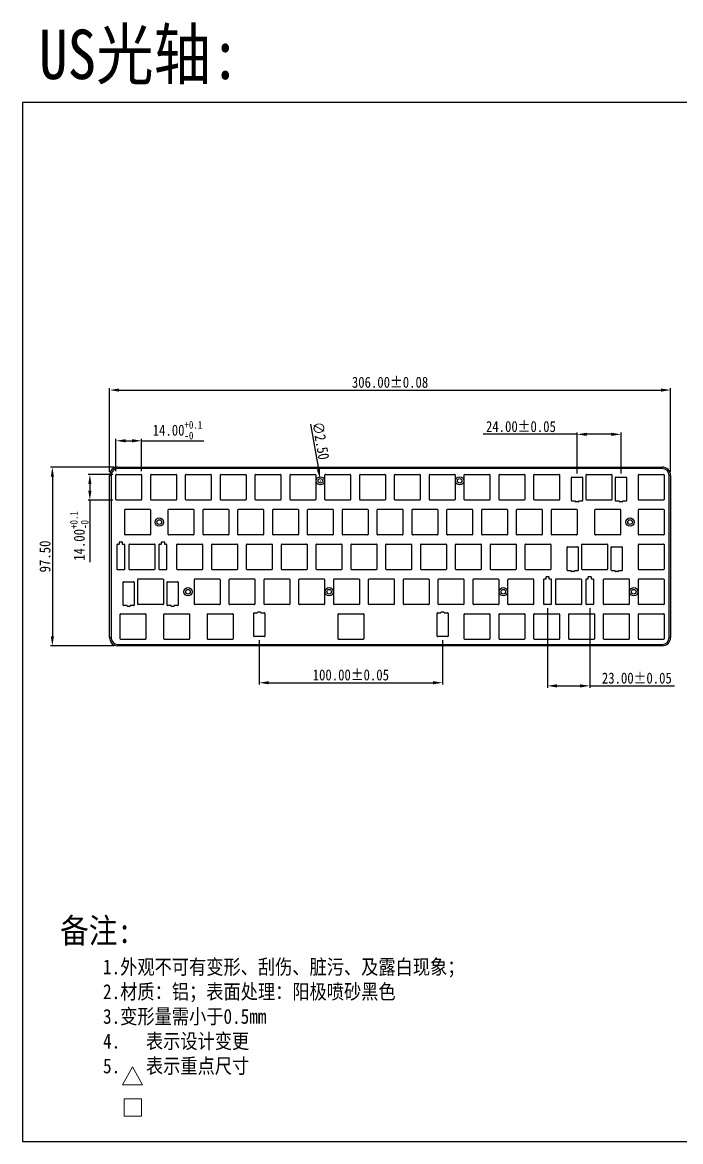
# Model space of a CAD drawing. Header units: millimetres. Extents: x -816 to -14, y 99 to 709.
# Drawn here: x -816 to -457, y 99 to 709 of the extents above; entities that cross this region are included whole.
import ezdxf

# ---------------------------------------------------------------- set-up
doc = ezdxf.new("R2010")
doc.units = ezdxf.units.MM
doc.header["$LTSCALE"] = 16.335
doc.header["$PDMODE"] = 3
doc.header["$PDSIZE"] = 8
doc.layers.get('0').update_dxf_attribs({"linetype": 'CONTINUOUS'})
doc.layers.get('Defpoints').update_dxf_attribs({"linetype": 'CONTINUOUS'})
doc.layers.add('图框', color=7, linetype='CONTINUOUS')
doc.layers.add('文字说明', color=2, linetype='CONTINUOUS', lineweight=13)
doc.layers.add('标注尺寸', color=2, linetype='CONTINUOUS', lineweight=13)
doc.styles.get("Standard").update_dxf_attribs({"font": '', "width": 0.85, "height": 6})
doc.styles.get('Standard').set_extended_font_data('SimSun')
doc.dimstyles.get("Standard").update_dxf_attribs({"dimtxt": 6, "dimasz": 5.2, "dimexe": 1, "dimexo": 2, "dimgap": 1, "dimtad": 1, "dimzin": 1, "dimdsep": 46, "dimtxsty": 'Standard', "dimcen": 0.09, "dimadec": 0, "dimazin": 2, "dimtp": 0.01, "dimtm": 0.01, "dimtfac": 1, "dimtofl": 0, "dimtmove": 0, "dimatfit": 3, "dimfxl": 0, "dimtolj": 1, "dimarcsym": 0})

# ---------------------------------------------------------------- blocks, each defined once
blk = doc.blocks.new('*D35')
at = {"layer": 'Defpoints', "color": 0, "lineweight": 13}
for p in [(-462.42, 508.63), (-768.42, 462.08), (-462.42, 462.08)]:
    blk.add_point(p, dxfattribs=at)
at = {"layer": '标注尺寸', "color": 0, "lineweight": -2}
for p, q in [((-768.42, 464.08), (-768.42, 509.63)), ((-763.22, 508.63), (-467.62, 508.63)), ((-462.42, 464.08), (-462.42, 509.63))]:
    blk.add_line(p, q, dxfattribs=at)
at = {"layer": '标注尺寸', "color": 0, "lineweight": 13}
for points in [[(-763.22, 509.49), (-763.22, 507.76), (-768.42, 508.63)], [(-467.62, 509.49), (-467.62, 507.76), (-462.42, 508.63)]]:
    blk.add_solid(points, dxfattribs=at)
at = {"layer": '标注尺寸', "color": 0, "insert": (-615.42, 512.84), "char_height": 6, "attachment_point": 5}
blk.add_mtext('\\A1;306.00%%P0.08', dxfattribs=at)
blk = doc.blocks.new('*D36')
at = {"layer": 'Defpoints', "color": 0, "lineweight": 13}
for p in [(-763.92, 466.58), (-799.63, 369.08), (-763.92, 369.08)]:
    blk.add_point(p, dxfattribs=at)
at = {"layer": '标注尺寸', "color": 0, "lineweight": -2}
for p, q in [((-765.92, 466.58), (-800.63, 466.58)), ((-799.63, 461.38), (-799.63, 374.28)), ((-765.92, 369.08), (-800.63, 369.08))]:
    blk.add_line(p, q, dxfattribs=at)
at = {"layer": '标注尺寸', "color": 0, "lineweight": 13}
for points in [[(-800.5, 461.38), (-798.76, 461.38), (-799.63, 466.58)], [(-800.5, 374.28), (-798.76, 374.28), (-799.63, 369.08)]]:
    blk.add_solid(points, dxfattribs=at)
at = {"layer": '标注尺寸', "color": 0, "insert": (-803.63, 417.83), "char_height": 6, "attachment_point": 5, "rotation": 90}
blk.add_mtext('\\A1;97.50', dxfattribs=at)
blk = doc.blocks.new('*D37')
at = {"layer": 'Defpoints', "color": 0, "lineweight": 13}
for p in [(-750.92, 480.95), (-764.92, 462.33), (-750.92, 462.33)]:
    blk.add_point(p, dxfattribs=at)
at = {"layer": '标注尺寸', "color": 0, "lineweight": -2}
for p, q in [((-764.92, 464.33), (-764.92, 481.95)), ((-759.72, 480.95), (-756.12, 480.95)), ((-750.92, 464.33), (-750.92, 481.95)), ((-750.92, 480.95), (-716.99, 480.95))]:
    blk.add_line(p, q, dxfattribs=at)
at = {"layer": '标注尺寸', "color": 0, "lineweight": 13}
for points in [[(-759.72, 481.82), (-759.72, 480.08), (-764.92, 480.95)], [(-756.12, 481.82), (-756.12, 480.08), (-750.92, 480.95)]]:
    blk.add_solid(points, dxfattribs=at)
at = {"layer": '标注尺寸', "color": 0, "insert": (-731.36, 486.73), "char_height": 6, "attachment_point": 5}
blk.add_mtext('\\A1;14.00{\\H0.7x;\\S+0.1^ -0;}', dxfattribs=at)
blk = doc.blocks.new('*D38')
at = {"layer": 'Defpoints', "color": 0, "lineweight": 13}
for p in [(-653.64, 460.32), (-653.21, 457.85)]:
    blk.add_point(p, dxfattribs=at)
at = {"layer": '标注尺寸', "color": 0, "lineweight": -2}
for p, q in [((-658.78, 489.98), (-654.53, 465.44)), ((-653.51, 459.08), (-653.33, 459.08)), ((-653.42, 458.99), (-653.42, 459.17))]:
    blk.add_line(p, q, dxfattribs=at)
at = {"layer": '标注尺寸', "color": 0, "lineweight": 13}
blk.add_solid([(-653.67, 465.59), (-655.38, 465.29), (-653.64, 460.32)], dxfattribs=at)
at = {"layer": '标注尺寸', "color": 0, "insert": (-653.16, 480.95), "char_height": 6, "attachment_point": 5, "rotation": 279.84514}
blk.add_mtext('\\A1;∅2.50', dxfattribs=at)
blk = doc.blocks.new('*D39')
at = {"layer": 'Defpoints', "color": 0, "lineweight": 13}
for p in [(-489.42, 484.47), (-513.42, 461.08), (-489.42, 461.08)]:
    blk.add_point(p, dxfattribs=at)
at = {"layer": '标注尺寸', "color": 0, "lineweight": -2}
for p, q in [((-513.42, 484.47), (-564.56, 484.47)), ((-513.42, 463.08), (-513.42, 485.47)), ((-494.62, 484.47), (-508.22, 484.47)), ((-489.42, 463.08), (-489.42, 485.47))]:
    blk.add_line(p, q, dxfattribs=at)
at = {"layer": '标注尺寸', "color": 0, "lineweight": 13}
for points in [[(-508.22, 485.33), (-508.22, 483.6), (-513.42, 484.47)], [(-494.62, 485.33), (-494.62, 483.6), (-489.42, 484.47)]]:
    blk.add_solid(points, dxfattribs=at)
at = {"layer": '标注尺寸', "color": 0, "insert": (-544.02, 488.68), "char_height": 6, "attachment_point": 5}
blk.add_mtext('\\A1;24.00%%P0.05', dxfattribs=at)
blk = doc.blocks.new('*D40')
at = {"layer": 'Defpoints', "color": 0, "lineweight": 13}
for p in [(-686.8, 374.08), (-586.8, 374.08), (-586.8, 348.95)]:
    blk.add_point(p, dxfattribs=at)
at = {"layer": '标注尺寸', "color": 0, "lineweight": -2}
for p, q in [((-686.8, 372.08), (-686.8, 347.95)), ((-586.8, 372.08), (-586.8, 347.95)), ((-681.6, 348.95), (-592, 348.95))]:
    blk.add_line(p, q, dxfattribs=at)
at = {"layer": '标注尺寸', "color": 0, "lineweight": 13}
for points in [[(-681.6, 349.82), (-681.6, 348.08), (-686.8, 348.95)], [(-592, 349.82), (-592, 348.08), (-586.8, 348.95)]]:
    blk.add_solid(points, dxfattribs=at)
at = {"layer": '标注尺寸', "color": 0, "insert": (-636.8, 353.17), "char_height": 6, "attachment_point": 5}
blk.add_mtext('\\A1;100.00%%P0.05', dxfattribs=at)
blk = doc.blocks.new('*D44')
at = {"layer": 'Defpoints', "color": 0, "lineweight": 13}
for p in [(-529.51, 391.58), (-506.51, 391.58), (-506.51, 347.24)]:
    blk.add_point(p, dxfattribs=at)
at = {"layer": '标注尺寸', "color": 0, "lineweight": -2}
for p, q in [((-529.51, 389.58), (-529.51, 346.24)), ((-506.51, 389.58), (-506.51, 346.24)), ((-524.31, 347.24), (-511.71, 347.24)), ((-506.51, 347.24), (-460.24, 347.24))]:
    blk.add_line(p, q, dxfattribs=at)
at = {"layer": '标注尺寸', "color": 0, "lineweight": 13}
for points in [[(-524.31, 348.1), (-524.31, 346.37), (-529.51, 347.24)], [(-511.71, 348.1), (-511.71, 346.37), (-506.51, 347.24)]]:
    blk.add_solid(points, dxfattribs=at)
at = {"layer": '标注尺寸', "color": 0, "insert": (-480.78, 351.45), "char_height": 6, "attachment_point": 5}
blk.add_mtext('\\A1;23.00%%P0.05', dxfattribs=at)
blk = doc.blocks.new('*D45')
at = {"layer": 'Defpoints', "color": 0, "lineweight": 13}
for p in [(-764.67, 462.58), (-779.17, 448.58), (-764.67, 448.58)]:
    blk.add_point(p, dxfattribs=at)
at = {"layer": '标注尺寸', "color": 0, "lineweight": -2}
for p, q in [((-766.67, 462.58), (-780.17, 462.58)), ((-779.17, 457.38), (-779.17, 453.78)), ((-766.67, 448.58), (-780.17, 448.58)), ((-779.17, 448.58), (-779.17, 414.65))]:
    blk.add_line(p, q, dxfattribs=at)
at = {"layer": '标注尺寸', "color": 0, "lineweight": 13}
for points in [[(-780.04, 457.38), (-778.3, 457.38), (-779.17, 462.58)], [(-780.04, 453.78), (-778.3, 453.78), (-779.17, 448.58)]]:
    blk.add_solid(points, dxfattribs=at)
at = {"layer": '标注尺寸', "color": 0, "insert": (-784.95, 429.02), "char_height": 6, "attachment_point": 5, "rotation": 90}
blk.add_mtext('\\A1;14.00{\\H0.7x;\\S+0.1^ -0;}', dxfattribs=at)

msp = doc.modelspace()

# ---------------------------------------------------------------- linework, layer by layer
at = {"color": 7, "linetype": 'Continuous'}
for p, q in [((-763.923, 466.584), (-466.922, 466.584)), ((-763.922, 466.584), (-763.922, 465.784)), ((-466.922, 465.784), (-763.922, 465.784)), ((-466.922, 465.784), (-466.922, 466.584)), ((-768.422, 373.585), (-768.422, 462.084)), ((-767.622, 462.084), (-768.422, 462.084)), ((-767.622, 462.084), (-767.622, 373.584)), ((-764.922, 448.834), (-764.922, 462.334)), ((-764.672, 462.584), (-751.172, 462.584)), ((-750.922, 462.334), (-750.922, 448.834)), ((-745.922, 448.834), (-745.922, 462.334)), ((-745.672, 462.584), (-732.172, 462.584)), ((-731.922, 462.334), (-731.922, 448.834)), ((-726.922, 448.834), (-726.922, 462.334)), ((-726.672, 462.584), (-713.172, 462.584)), ((-712.922, 462.334), (-712.922, 448.834)), ((-707.922, 448.834), (-707.922, 462.334)), ((-707.672, 462.584), (-694.172, 462.584)), ((-693.922, 462.334), (-693.922, 448.834)), ((-688.922, 448.834), (-688.922, 462.334)), ((-688.672, 462.584), (-675.172, 462.584)), ((-674.922, 462.334), (-674.922, 448.834)), ((-669.922, 448.834), (-669.922, 462.334)), ((-669.672, 462.584), (-656.172, 462.584)), ((-655.922, 462.334), (-655.922, 448.834)), ((-650.922, 448.834), (-650.922, 462.334)), ((-650.672, 462.584), (-637.172, 462.584)), ((-636.922, 462.334), (-636.922, 448.834)), ((-631.922, 448.834), (-631.922, 462.334)), ((-631.672, 462.584), (-618.172, 462.584)), ((-617.922, 462.334), (-617.922, 448.834)), ((-612.922, 448.834), (-612.922, 462.334)), ((-612.672, 462.584), (-599.172, 462.584)), ((-598.922, 462.334), (-598.922, 448.834)), ((-593.922, 448.834), (-593.922, 462.334)), ((-593.672, 462.584), (-580.172, 462.584)), ((-579.922, 462.334), (-579.922, 448.834)), ((-574.922, 448.834), (-574.922, 462.334)), ((-574.672, 462.584), (-561.172, 462.584)), ((-560.922, 462.334), (-560.922, 448.834)), ((-555.922, 448.834), (-555.922, 462.334)), ((-555.672, 462.584), (-542.172, 462.584)), ((-541.922, 462.334), (-541.922, 448.834)), ((-536.922, 448.834), (-536.922, 462.334)), ((-536.672, 462.584), (-523.172, 462.584)), ((-522.922, 462.334), (-522.922, 448.834)), ((-516.422, 448.334), (-516.422, 460.834)), ((-516.172, 461.084), (-510.672, 461.084)), ((-510.422, 460.834), (-510.422, 448.334)), ((-508.422, 448.834), (-508.422, 462.334)), ((-508.172, 462.584), (-494.672, 462.584)), ((-494.422, 462.334), (-494.422, 448.834)), ((-492.422, 448.334), (-492.422, 460.834)), ((-492.172, 461.084), (-486.672, 461.084)), ((-486.422, 460.834), (-486.422, 448.334)), ((-479.922, 448.834), (-479.922, 462.334)), ((-479.672, 462.584), (-466.172, 462.584)), ((-465.922, 462.334), (-465.922, 448.834)), ((-462.422, 462.084), (-463.222, 462.084)), ((-463.222, 373.584), (-463.222, 462.084)), ((-462.422, 462.084), (-462.422, 373.585)), ((-751.172, 448.584), (-764.672, 448.584)), ((-732.172, 448.584), (-745.672, 448.584)), ((-713.172, 448.584), (-726.672, 448.584)), ((-694.172, 448.584), (-707.672, 448.584)), ((-675.172, 448.584), (-688.672, 448.584)), ((-656.172, 448.584), (-669.672, 448.584)), ((-637.172, 448.584), (-650.672, 448.584)), ((-618.172, 448.584), (-631.672, 448.584)), ((-599.172, 448.584), (-612.672, 448.584)), ((-580.172, 448.584), (-593.672, 448.584)), ((-561.172, 448.584), (-574.672, 448.584)), ((-542.172, 448.584), (-555.672, 448.584)), ((-523.172, 448.584), (-536.672, 448.584)), ((-514.272, 448.084), (-516.172, 448.084)), ((-514.272, 447.834), (-514.272, 448.084)), ((-512.822, 447.584), (-514.022, 447.584)), ((-510.672, 448.084), (-512.572, 448.084)), ((-512.572, 448.084), (-512.572, 447.834)), ((-494.672, 448.584), (-508.172, 448.584)), ((-490.272, 448.084), (-492.172, 448.084)), ((-490.272, 447.834), (-490.272, 448.084)), ((-488.822, 447.584), (-490.022, 447.584)), ((-486.672, 448.084), (-488.572, 448.084)), ((-488.572, 448.084), (-488.572, 447.834)), ((-466.172, 448.584), (-479.672, 448.584)), ((-760.162, 429.834), (-760.162, 443.334)), ((-759.912, 443.584), (-746.412, 443.584)), ((-746.162, 443.334), (-746.162, 429.834)), ((-736.382, 429.834), (-736.382, 443.334)), ((-736.132, 443.584), (-722.632, 443.584)), ((-722.382, 443.334), (-722.382, 429.834)), ((-717.382, 429.834), (-717.382, 443.334)), ((-717.132, 443.584), (-703.632, 443.584)), ((-703.382, 443.334), (-703.382, 429.834)), ((-698.382, 429.834), (-698.382, 443.334)), ((-698.132, 443.584), (-684.632, 443.584)), ((-684.382, 443.334), (-684.382, 429.834)), ((-679.382, 429.834), (-679.382, 443.334)), ((-679.132, 443.584), (-665.632, 443.584)), ((-665.382, 443.334), (-665.382, 429.834)), ((-660.382, 429.834), (-660.382, 443.334)), ((-660.132, 443.584), (-646.632, 443.584)), ((-646.382, 443.334), (-646.382, 429.834)), ((-641.382, 429.834), (-641.382, 443.334)), ((-641.132, 443.584), (-627.632, 443.584)), ((-627.382, 443.334), (-627.382, 429.834)), ((-622.382, 429.834), (-622.382, 443.334)), ((-622.132, 443.584), (-608.632, 443.584)), ((-608.382, 443.334), (-608.382, 429.834)), ((-603.382, 429.834), (-603.382, 443.334)), ((-603.132, 443.584), (-589.632, 443.584)), ((-589.382, 443.334), (-589.382, 429.834)), ((-584.382, 429.834), (-584.382, 443.334)), ((-584.132, 443.584), (-570.632, 443.584)), ((-570.382, 443.334), (-570.382, 429.834)), ((-565.382, 429.834), (-565.382, 443.334)), ((-565.132, 443.584), (-551.632, 443.584)), ((-551.382, 443.334), (-551.382, 429.834)), ((-546.382, 429.834), (-546.382, 443.334)), ((-546.132, 443.584), (-532.632, 443.584)), ((-532.382, 443.334), (-532.382, 429.834)), ((-527.382, 429.834), (-527.382, 443.334)), ((-527.132, 443.584), (-513.632, 443.584)), ((-513.382, 443.334), (-513.382, 429.834)), ((-503.622, 429.834), (-503.622, 443.334)), ((-503.372, 443.584), (-489.872, 443.584)), ((-489.622, 443.334), (-489.622, 429.834)), ((-479.922, 429.834), (-479.922, 443.334)), ((-479.672, 443.584), (-466.172, 443.584)), ((-465.922, 443.334), (-465.922, 429.834)), ((-746.412, 429.584), (-759.912, 429.584)), ((-722.632, 429.584), (-736.132, 429.584)), ((-703.632, 429.584), (-717.132, 429.584)), ((-684.632, 429.584), (-698.132, 429.584)), ((-665.632, 429.584), (-679.132, 429.584)), ((-646.632, 429.584), (-660.132, 429.584)), ((-627.632, 429.584), (-641.132, 429.584)), ((-608.632, 429.584), (-622.132, 429.584)), ((-589.632, 429.584), (-603.132, 429.584)), ((-570.632, 429.584), (-584.132, 429.584)), ((-551.632, 429.584), (-565.132, 429.584)), ((-532.632, 429.584), (-546.132, 429.584)), ((-513.632, 429.584), (-527.132, 429.584)), ((-489.872, 429.584), (-503.372, 429.584)), ((-466.172, 429.584), (-479.672, 429.584)), ((-764.272, 410.784), (-764.272, 424.384)), ((-764.072, 424.584), (-763.222, 424.584)), ((-763.022, 424.784), (-763.022, 425.634)), ((-762.822, 425.834), (-761.722, 425.834)), ((-761.522, 425.634), (-761.522, 424.784)), ((-761.322, 424.584), (-760.472, 424.584)), ((-760.272, 424.384), (-760.272, 410.784)), ((-757.772, 410.834), (-757.772, 424.334)), ((-757.522, 424.584), (-744.022, 424.584)), ((-743.772, 424.334), (-743.772, 410.834)), ((-741.272, 410.784), (-741.272, 424.384)), ((-741.072, 424.584), (-740.222, 424.584)), ((-740.022, 424.784), (-740.022, 425.634)), ((-739.822, 425.834), (-738.722, 425.834)), ((-738.522, 425.634), (-738.522, 424.784)), ((-738.322, 424.584), (-737.472, 424.584)), ((-737.272, 424.384), (-737.272, 410.784)), ((-731.672, 410.834), (-731.672, 424.334)), ((-731.422, 424.584), (-717.922, 424.584)), ((-717.672, 424.334), (-717.672, 410.834)), ((-712.672, 410.834), (-712.672, 424.334)), ((-712.422, 424.584), (-698.922, 424.584)), ((-698.672, 424.334), (-698.672, 410.834)), ((-693.672, 410.834), (-693.672, 424.334)), ((-693.422, 424.584), (-679.922, 424.584)), ((-679.672, 424.334), (-679.672, 410.834)), ((-674.672, 410.834), (-674.672, 424.334)), ((-674.422, 424.584), (-660.922, 424.584)), ((-660.672, 424.334), (-660.672, 410.834)), ((-655.672, 410.834), (-655.672, 424.334)), ((-655.422, 424.584), (-641.922, 424.584)), ((-641.672, 424.334), (-641.672, 410.834)), ((-636.672, 410.834), (-636.672, 424.334)), ((-636.422, 424.584), (-622.922, 424.584)), ((-622.672, 424.334), (-622.672, 410.834)), ((-617.672, 410.834), (-617.672, 424.334)), ((-617.422, 424.584), (-603.922, 424.584)), ((-603.672, 424.334), (-603.672, 410.834)), ((-598.672, 410.834), (-598.672, 424.334)), ((-598.422, 424.584), (-584.922, 424.584)), ((-584.672, 424.334), (-584.672, 410.834)), ((-579.672, 410.834), (-579.672, 424.334)), ((-579.422, 424.584), (-565.922, 424.584)), ((-565.672, 424.334), (-565.672, 410.834)), ((-560.672, 410.834), (-560.672, 424.334)), ((-560.422, 424.584), (-546.922, 424.584)), ((-546.672, 424.334), (-546.672, 410.834)), ((-541.672, 410.834), (-541.672, 424.334)), ((-541.422, 424.584), (-527.922, 424.584)), ((-527.672, 424.334), (-527.672, 410.834)), ((-518.722, 410.334), (-518.722, 422.834)), ((-518.472, 423.084), (-512.972, 423.084)), ((-512.722, 422.834), (-512.722, 410.334)), ((-510.722, 410.834), (-510.722, 424.334)), ((-510.472, 424.584), (-496.972, 424.584)), ((-496.722, 424.334), (-496.722, 410.834)), ((-494.722, 410.334), (-494.722, 422.834)), ((-494.472, 423.084), (-488.972, 423.084)), ((-488.722, 422.834), (-488.722, 410.334)), ((-479.922, 410.834), (-479.922, 424.334)), ((-479.672, 424.584), (-466.172, 424.584)), ((-465.922, 424.334), (-465.922, 410.834)), ((-760.472, 410.584), (-764.072, 410.584)), ((-744.022, 410.584), (-757.522, 410.584)), ((-737.472, 410.584), (-741.072, 410.584)), ((-717.922, 410.584), (-731.422, 410.584)), ((-698.922, 410.584), (-712.422, 410.584)), ((-679.922, 410.584), (-693.422, 410.584)), ((-660.922, 410.584), (-674.422, 410.584)), ((-641.922, 410.584), (-655.422, 410.584)), ((-622.922, 410.584), (-636.422, 410.584)), ((-603.922, 410.584), (-617.422, 410.584)), ((-584.922, 410.584), (-598.422, 410.584)), ((-565.922, 410.584), (-579.422, 410.584)), ((-546.922, 410.584), (-560.422, 410.584)), ((-527.922, 410.584), (-541.422, 410.584)), ((-516.572, 410.084), (-518.472, 410.084)), ((-516.572, 409.834), (-516.572, 410.084)), ((-515.122, 409.584), (-516.322, 409.584)), ((-512.972, 410.084), (-514.872, 410.084)), ((-514.872, 410.084), (-514.872, 409.834)), ((-496.972, 410.584), (-510.472, 410.584)), ((-492.572, 410.084), (-494.472, 410.084)), ((-492.572, 409.834), (-492.572, 410.084)), ((-491.122, 409.584), (-492.322, 409.584)), ((-488.972, 410.084), (-490.872, 410.084)), ((-490.872, 410.084), (-490.872, 409.834)), ((-466.172, 410.584), (-479.672, 410.584)), ((-761.022, 391.334), (-761.022, 403.834)), ((-760.772, 404.084), (-755.272, 404.084)), ((-755.022, 403.834), (-755.022, 391.334)), ((-753.022, 391.834), (-753.022, 405.334)), ((-752.772, 405.584), (-739.272, 405.584)), ((-739.022, 405.334), (-739.022, 391.834)), ((-737.022, 391.334), (-737.022, 403.834)), ((-736.772, 404.084), (-731.272, 404.084)), ((-731.022, 403.834), (-731.022, 391.334)), ((-722.122, 391.834), (-722.122, 405.334)), ((-721.872, 405.584), (-708.372, 405.584)), ((-708.122, 405.334), (-708.122, 391.834)), ((-703.122, 391.834), (-703.122, 405.334)), ((-702.872, 405.584), (-689.372, 405.584)), ((-689.122, 405.334), (-689.122, 391.834)), ((-684.122, 391.834), (-684.122, 405.334)), ((-683.872, 405.584), (-670.372, 405.584)), ((-670.122, 405.334), (-670.122, 391.834)), ((-665.122, 391.834), (-665.122, 405.334)), ((-664.872, 405.584), (-651.372, 405.584)), ((-651.122, 405.334), (-651.122, 391.834)), ((-646.122, 391.834), (-646.122, 405.334)), ((-645.872, 405.584), (-632.372, 405.584)), ((-632.122, 405.334), (-632.122, 391.834)), ((-627.122, 391.834), (-627.122, 405.334)), ((-626.872, 405.584), (-613.372, 405.584)), ((-613.122, 405.334), (-613.122, 391.834)), ((-608.122, 391.834), (-608.122, 405.334)), ((-607.872, 405.584), (-594.372, 405.584)), ((-594.122, 405.334), (-594.122, 391.834)), ((-589.122, 391.834), (-589.122, 405.334)), ((-588.872, 405.584), (-575.372, 405.584)), ((-575.122, 405.334), (-575.122, 391.834)), ((-570.122, 391.834), (-570.122, 405.334)), ((-569.872, 405.584), (-556.372, 405.584)), ((-556.122, 405.334), (-556.122, 391.834)), ((-551.122, 391.834), (-551.122, 405.334)), ((-550.872, 405.584), (-537.372, 405.584)), ((-537.122, 405.334), (-537.122, 391.834)), ((-531.512, 391.784), (-531.512, 405.384)), ((-531.312, 405.584), (-530.462, 405.584)), ((-530.262, 405.784), (-530.262, 406.634)), ((-530.062, 406.834), (-528.962, 406.834)), ((-528.762, 406.634), (-528.762, 405.784)), ((-528.562, 405.584), (-527.712, 405.584)), ((-527.512, 405.384), (-527.512, 391.784)), ((-525.012, 391.834), (-525.012, 405.334)), ((-524.762, 405.584), (-511.262, 405.584)), ((-511.012, 405.334), (-511.012, 391.834)), ((-508.512, 391.784), (-508.512, 405.384)), ((-508.312, 405.584), (-507.462, 405.584)), ((-507.262, 405.784), (-507.262, 406.634)), ((-507.062, 406.834), (-505.962, 406.834)), ((-505.762, 406.634), (-505.762, 405.784)), ((-505.562, 405.584), (-504.712, 405.584)), ((-504.512, 405.384), (-504.512, 391.784)), ((-498.922, 391.834), (-498.922, 405.334)), ((-498.672, 405.584), (-485.172, 405.584)), ((-484.922, 405.334), (-484.922, 391.834)), ((-479.922, 391.834), (-479.922, 405.334)), ((-479.672, 405.584), (-466.172, 405.584)), ((-465.922, 405.334), (-465.922, 391.834)), ((-758.872, 391.084), (-760.772, 391.084)), ((-758.872, 390.834), (-758.872, 391.084)), ((-757.172, 391.084), (-757.172, 390.834)), ((-755.272, 391.084), (-757.172, 391.084)), ((-739.272, 391.584), (-752.772, 391.584)), ((-734.872, 391.084), (-736.772, 391.084)), ((-734.872, 390.834), (-734.872, 391.084)), ((-733.172, 391.084), (-733.172, 390.834)), ((-731.272, 391.084), (-733.172, 391.084)), ((-708.372, 391.584), (-721.872, 391.584)), ((-689.372, 391.584), (-702.872, 391.584)), ((-670.372, 391.584), (-683.872, 391.584)), ((-651.372, 391.584), (-664.872, 391.584)), ((-632.372, 391.584), (-645.872, 391.584)), ((-613.372, 391.584), (-626.872, 391.584)), ((-594.372, 391.584), (-607.872, 391.584)), ((-575.372, 391.584), (-588.872, 391.584)), ((-556.372, 391.584), (-569.872, 391.584)), ((-537.372, 391.584), (-550.872, 391.584)), ((-527.712, 391.584), (-531.312, 391.584)), ((-511.262, 391.584), (-524.762, 391.584)), ((-504.712, 391.584), (-508.312, 391.584)), ((-485.172, 391.584), (-498.672, 391.584)), ((-466.172, 391.584), (-479.672, 391.584)), ((-762.547, 372.834), (-762.547, 386.334)), ((-762.297, 386.584), (-748.797, 386.584)), ((-757.422, 390.584), (-758.622, 390.584)), ((-748.547, 386.334), (-748.547, 372.834)), ((-738.797, 372.834), (-738.797, 386.334)), ((-738.547, 386.584), (-725.047, 386.584)), ((-733.422, 390.584), (-734.622, 390.584)), ((-724.797, 386.334), (-724.797, 372.834)), ((-715.047, 372.834), (-715.047, 386.334)), ((-714.797, 386.584), (-701.297, 386.584)), ((-701.047, 386.334), (-701.047, 372.834)), ((-689.797, 374.334), (-689.797, 386.834)), ((-689.547, 387.084), (-687.647, 387.084)), ((-687.647, 387.084), (-687.647, 387.334)), ((-687.397, 387.584), (-686.197, 387.584)), ((-685.947, 387.334), (-685.947, 387.084)), ((-685.947, 387.084), (-684.047, 387.084)), ((-683.797, 386.834), (-683.797, 374.334)), ((-643.797, 372.834), (-643.797, 386.334)), ((-643.547, 386.584), (-630.047, 386.584)), ((-629.797, 386.334), (-629.797, 372.834)), ((-589.797, 374.334), (-589.797, 386.834)), ((-589.547, 387.084), (-587.647, 387.084)), ((-587.647, 387.084), (-587.647, 387.334)), ((-587.397, 387.584), (-586.197, 387.584)), ((-585.947, 387.334), (-585.947, 387.084)), ((-585.947, 387.084), (-584.047, 387.084)), ((-583.797, 386.834), (-583.797, 374.334)), ((-574.922, 372.834), (-574.922, 386.334)), ((-574.672, 386.584), (-561.172, 386.584)), ((-560.922, 386.334), (-560.922, 372.834)), ((-555.922, 372.834), (-555.922, 386.334)), ((-555.672, 386.584), (-542.172, 386.584)), ((-541.922, 386.334), (-541.922, 372.834)), ((-536.922, 372.834), (-536.922, 386.334)), ((-536.672, 386.584), (-523.172, 386.584)), ((-522.922, 386.334), (-522.922, 372.834)), ((-517.922, 372.834), (-517.922, 386.334)), ((-517.672, 386.584), (-504.172, 386.584)), ((-503.922, 386.334), (-503.922, 372.834)), ((-498.922, 372.834), (-498.922, 386.334)), ((-498.672, 386.584), (-485.172, 386.584)), ((-484.922, 386.334), (-484.922, 372.834)), ((-479.922, 372.834), (-479.922, 386.334)), ((-479.672, 386.584), (-466.172, 386.584)), ((-465.922, 386.334), (-465.922, 372.834)), ((-768.422, 373.584), (-767.622, 373.584)), ((-748.797, 372.584), (-762.297, 372.584)), ((-725.047, 372.584), (-738.547, 372.584)), ((-701.297, 372.584), (-714.797, 372.584)), ((-684.047, 374.084), (-689.547, 374.084)), ((-630.047, 372.584), (-643.547, 372.584)), ((-584.047, 374.084), (-589.547, 374.084)), ((-561.172, 372.584), (-574.672, 372.584)), ((-542.172, 372.584), (-555.672, 372.584)), ((-523.172, 372.584), (-536.672, 372.584)), ((-504.172, 372.584), (-517.672, 372.584)), ((-485.172, 372.584), (-498.672, 372.584)), ((-466.172, 372.584), (-479.672, 372.584)), ((-463.222, 373.584), (-462.422, 373.584)), ((-466.922, 369.084), (-763.923, 369.084)), ((-763.922, 369.884), (-763.922, 369.084)), ((-763.922, 369.884), (-466.922, 369.884)), ((-466.922, 369.084), (-466.922, 369.884))]:
    msp.add_line(p, q, dxfattribs=at)
for centre, radius in [((-653.422, 459.084), 2.25), ((-653.422, 459.084), 1.25), ((-577.422, 459.084), 2.25), ((-577.422, 459.084), 1.25), ((-741.308, 436.584), 2.25), ((-741.308, 436.584), 1.25), ((-484.496, 436.584), 2.25), ((-484.496, 436.584), 1.25), ((-725.622, 398.584), 2.25), ((-725.622, 398.584), 1.25), ((-648.622, 398.584), 2.25), ((-648.622, 398.584), 1.25), ((-553.622, 398.584), 2.25), ((-553.622, 398.584), 1.25), ((-482.472, 398.584), 2.25), ((-482.472, 398.584), 1.25)]:
    msp.add_circle(centre, radius, dxfattribs=at)
for centre, radius, start, end in [((-763.922, 462.084), 4.5, 90, 180), ((-763.922, 462.084), 3.7, 90, 180), ((-466.922, 462.084), 4.5, 359.995911, 90), ((-466.922, 462.084), 3.7, 0, 90), ((-764.672, 462.334), 0.25, 90, 180), ((-751.172, 462.334), 0.25, 0, 90), ((-745.672, 462.334), 0.25, 90, 180), ((-732.172, 462.334), 0.25, 0, 90), ((-726.672, 462.334), 0.25, 90, 180), ((-713.172, 462.334), 0.25, 0, 90), ((-707.672, 462.334), 0.25, 90, 180), ((-694.172, 462.334), 0.25, 0, 90), ((-688.672, 462.334), 0.25, 90, 180), ((-675.172, 462.334), 0.25, 0, 90), ((-669.672, 462.334), 0.25, 90, 180), ((-656.172, 462.334), 0.25, 0, 90), ((-650.672, 462.334), 0.25, 90, 180), ((-637.172, 462.334), 0.25, 0, 90), ((-631.672, 462.334), 0.25, 90, 180), ((-618.172, 462.334), 0.25, 0, 90), ((-612.672, 462.334), 0.25, 90, 180), ((-599.172, 462.334), 0.25, 0, 90), ((-593.672, 462.334), 0.25, 90, 180), ((-580.172, 462.334), 0.25, 0, 90), ((-574.672, 462.334), 0.25, 90, 180), ((-561.172, 462.334), 0.25, 0, 90), ((-555.672, 462.334), 0.25, 90, 180), ((-542.172, 462.334), 0.25, 0, 90), ((-536.672, 462.334), 0.25, 90, 180), ((-523.172, 462.334), 0.25, 0, 90), ((-516.172, 460.834), 0.25, 90, 180), ((-510.672, 460.834), 0.25, 0, 90), ((-508.172, 462.334), 0.25, 90, 180), ((-494.672, 462.334), 0.25, 0, 90), ((-492.172, 460.834), 0.25, 90, 180), ((-486.672, 460.834), 0.25, 0, 90), ((-479.672, 462.334), 0.25, 90, 180), ((-466.172, 462.334), 0.25, 0, 90), ((-764.672, 448.834), 0.25, 180, 270), ((-751.172, 448.834), 0.25, 270, 0), ((-745.672, 448.834), 0.25, 180, 270), ((-732.172, 448.834), 0.25, 270, 0), ((-726.672, 448.834), 0.25, 180, 270), ((-713.172, 448.834), 0.25, 270, 0), ((-707.672, 448.834), 0.25, 180, 270), ((-694.172, 448.834), 0.25, 270, 0), ((-688.672, 448.834), 0.25, 180, 270), ((-675.172, 448.834), 0.25, 270, 0), ((-669.672, 448.834), 0.25, 180, 270), ((-656.172, 448.834), 0.25, 270, 0), ((-650.672, 448.834), 0.25, 180, 270), ((-637.172, 448.834), 0.25, 270, 0), ((-631.672, 448.834), 0.25, 180, 270), ((-618.172, 448.834), 0.25, 270, 0), ((-612.672, 448.834), 0.25, 180, 270), ((-599.172, 448.834), 0.25, 270, 0), ((-593.672, 448.834), 0.25, 180, 270), ((-580.172, 448.834), 0.25, 270, 0), ((-574.672, 448.834), 0.25, 180, 270), ((-561.172, 448.834), 0.25, 270, 0), ((-555.672, 448.834), 0.25, 180, 270), ((-542.172, 448.834), 0.25, 270, 0), ((-536.672, 448.834), 0.25, 180, 270), ((-523.172, 448.834), 0.25, 270, 0), ((-516.172, 448.334), 0.25, 180, 270), ((-514.022, 447.834), 0.25, 180, 270), ((-512.822, 447.834), 0.25, 270, 0), ((-510.672, 448.334), 0.25, 270, 0), ((-508.172, 448.834), 0.25, 180, 270), ((-494.672, 448.834), 0.25, 270, 0), ((-492.172, 448.334), 0.25, 180, 270), ((-490.022, 447.834), 0.25, 180, 270), ((-488.822, 447.834), 0.25, 270, 0), ((-486.672, 448.334), 0.25, 270, 0), ((-479.672, 448.834), 0.25, 180, 270), ((-466.172, 448.834), 0.25, 270, 0), ((-759.912, 443.334), 0.25, 90, 180), ((-746.412, 443.334), 0.25, 0, 90), ((-736.132, 443.334), 0.25, 90, 180), ((-722.632, 443.334), 0.25, 0, 90), ((-717.132, 443.334), 0.25, 90, 180), ((-703.632, 443.334), 0.25, 0, 90), ((-698.132, 443.334), 0.25, 90, 180), ((-684.632, 443.334), 0.25, 0, 90), ((-679.132, 443.334), 0.25, 90, 180), ((-665.632, 443.334), 0.25, 0, 90), ((-660.132, 443.334), 0.25, 90, 180), ((-646.632, 443.334), 0.25, 0, 90), ((-641.132, 443.334), 0.25, 90, 180), ((-627.632, 443.334), 0.25, 0, 90), ((-622.132, 443.334), 0.25, 90, 180), ((-608.632, 443.334), 0.25, 0, 90), ((-603.132, 443.334), 0.25, 90, 180), ((-589.632, 443.334), 0.25, 0, 90), ((-584.132, 443.334), 0.25, 90, 180), ((-570.632, 443.334), 0.25, 0, 90), ((-565.132, 443.334), 0.25, 90, 180), ((-551.632, 443.334), 0.25, 0, 90), ((-546.132, 443.334), 0.25, 90, 180), ((-532.632, 443.334), 0.25, 0, 90), ((-527.132, 443.334), 0.25, 90, 180), ((-513.632, 443.334), 0.25, 0, 90), ((-503.372, 443.334), 0.25, 90, 180), ((-489.872, 443.334), 0.25, 0, 90), ((-479.672, 443.334), 0.25, 90, 180), ((-466.172, 443.334), 0.25, 0, 90), ((-759.912, 429.834), 0.25, 180, 270), ((-746.412, 429.834), 0.25, 270, 0), ((-736.132, 429.834), 0.25, 180, 270), ((-722.632, 429.834), 0.25, 270, 0), ((-717.132, 429.834), 0.25, 180, 270), ((-703.632, 429.834), 0.25, 270, 0), ((-698.132, 429.834), 0.25, 180, 270), ((-684.632, 429.834), 0.25, 270, 0), ((-679.132, 429.834), 0.25, 180, 270), ((-665.632, 429.834), 0.25, 270, 0), ((-660.132, 429.834), 0.25, 180, 270), ((-646.632, 429.834), 0.25, 270, 0), ((-641.132, 429.834), 0.25, 180, 270), ((-627.632, 429.834), 0.25, 270, 0), ((-622.132, 429.834), 0.25, 180, 270), ((-608.632, 429.834), 0.25, 270, 0), ((-603.132, 429.834), 0.25, 180, 270), ((-589.632, 429.834), 0.25, 270, 0), ((-584.132, 429.834), 0.25, 180, 270), ((-570.632, 429.834), 0.25, 270, 0), ((-565.132, 429.834), 0.25, 180, 270), ((-551.632, 429.834), 0.25, 270, 0), ((-546.132, 429.834), 0.25, 180, 270), ((-532.632, 429.834), 0.25, 270, 0), ((-527.132, 429.834), 0.25, 180, 270), ((-513.632, 429.834), 0.25, 270, 0), ((-503.372, 429.834), 0.25, 180, 270), ((-489.872, 429.834), 0.25, 270, 0), ((-479.672, 429.834), 0.25, 180, 270), ((-466.172, 429.834), 0.25, 270, 0), ((-764.072, 424.384), 0.2, 90, 180), ((-763.222, 424.784), 0.2, 270, 0), ((-762.822, 425.634), 0.2, 90, 180), ((-761.722, 425.634), 0.2, 0, 90), ((-761.322, 424.784), 0.2, 180, 270), ((-760.472, 424.384), 0.2, 0, 90), ((-757.522, 424.334), 0.25, 90, 180), ((-744.022, 424.334), 0.25, 0, 90), ((-741.072, 424.384), 0.2, 90, 180), ((-740.222, 424.784), 0.2, 270, 0), ((-739.822, 425.634), 0.2, 90, 180), ((-738.722, 425.634), 0.2, 0, 90), ((-738.322, 424.784), 0.2, 180, 270), ((-737.472, 424.384), 0.2, 0, 90), ((-731.422, 424.334), 0.25, 90, 180), ((-717.922, 424.334), 0.25, 0, 90), ((-712.422, 424.334), 0.25, 90, 180), ((-698.922, 424.334), 0.25, 0, 90), ((-693.422, 424.334), 0.25, 90, 180), ((-679.922, 424.334), 0.25, 0, 90), ((-674.422, 424.334), 0.25, 90, 180), ((-660.922, 424.334), 0.25, 0, 90), ((-655.422, 424.334), 0.25, 90, 180), ((-641.922, 424.334), 0.25, 0, 90), ((-636.422, 424.334), 0.25, 90, 180), ((-622.922, 424.334), 0.25, 0, 90), ((-617.422, 424.334), 0.25, 90, 180), ((-603.922, 424.334), 0.25, 0, 90), ((-598.422, 424.334), 0.25, 90, 180), ((-584.922, 424.334), 0.25, 0, 90), ((-579.422, 424.334), 0.25, 90, 180), ((-565.922, 424.334), 0.25, 0, 90), ((-560.422, 424.334), 0.25, 90, 180), ((-546.922, 424.334), 0.25, 0, 90), ((-541.422, 424.334), 0.25, 90, 180), ((-527.922, 424.334), 0.25, 0, 90), ((-518.472, 422.834), 0.25, 90, 180), ((-512.972, 422.834), 0.25, 0, 90), ((-510.472, 424.334), 0.25, 90, 180), ((-496.972, 424.334), 0.25, 0, 90), ((-494.472, 422.834), 0.25, 90, 180), ((-488.972, 422.834), 0.25, 0, 90), ((-479.672, 424.334), 0.25, 90, 180), ((-466.172, 424.334), 0.25, 0, 90), ((-764.072, 410.784), 0.2, 180, 270), ((-760.472, 410.784), 0.2, 270, 0), ((-757.522, 410.834), 0.25, 180, 270), ((-744.022, 410.834), 0.25, 270, 0), ((-741.072, 410.784), 0.2, 180, 270), ((-737.472, 410.784), 0.2, 270, 0), ((-731.422, 410.834), 0.25, 180, 270), ((-717.922, 410.834), 0.25, 270, 0), ((-712.422, 410.834), 0.25, 180, 270), ((-698.922, 410.834), 0.25, 270, 0), ((-693.422, 410.834), 0.25, 180, 270), ((-679.922, 410.834), 0.25, 270, 0), ((-674.422, 410.834), 0.25, 180, 270), ((-660.922, 410.834), 0.25, 270, 0), ((-655.422, 410.834), 0.25, 180, 270), ((-641.922, 410.834), 0.25, 270, 0), ((-636.422, 410.834), 0.25, 180, 270), ((-622.922, 410.834), 0.25, 270, 0), ((-617.422, 410.834), 0.25, 180, 270), ((-603.922, 410.834), 0.25, 270, 0), ((-598.422, 410.834), 0.25, 180, 270), ((-584.922, 410.834), 0.25, 270, 0), ((-579.422, 410.834), 0.25, 180, 270), ((-565.922, 410.834), 0.25, 270, 0), ((-560.422, 410.834), 0.25, 180, 270), ((-546.922, 410.834), 0.25, 270, 0), ((-541.422, 410.834), 0.25, 180, 270), ((-527.922, 410.834), 0.25, 270, 0), ((-518.472, 410.334), 0.25, 180, 270), ((-516.322, 409.834), 0.25, 180, 270), ((-515.122, 409.834), 0.25, 270, 0), ((-512.972, 410.334), 0.25, 270, 0), ((-510.472, 410.834), 0.25, 180, 270), ((-496.972, 410.834), 0.25, 270, 0), ((-494.472, 410.334), 0.25, 180, 270), ((-492.322, 409.834), 0.25, 180, 270), ((-491.122, 409.834), 0.25, 270, 0), ((-488.972, 410.334), 0.25, 270, 0), ((-479.672, 410.834), 0.25, 180, 270), ((-466.172, 410.834), 0.25, 270, 0), ((-760.772, 403.834), 0.25, 90, 180), ((-755.272, 403.834), 0.25, 0, 90), ((-752.772, 405.334), 0.25, 90, 180), ((-739.272, 405.334), 0.25, 0, 90), ((-736.772, 403.834), 0.25, 90, 180), ((-731.272, 403.834), 0.25, 0, 90), ((-721.872, 405.334), 0.25, 90, 180), ((-708.372, 405.334), 0.25, 0, 90), ((-702.872, 405.334), 0.25, 90, 180), ((-689.372, 405.334), 0.25, 0, 90), ((-683.872, 405.334), 0.25, 90, 180), ((-670.372, 405.334), 0.25, 0, 90), ((-664.872, 405.334), 0.25, 90, 180), ((-651.372, 405.334), 0.25, 0, 90), ((-645.872, 405.334), 0.25, 90, 180), ((-632.372, 405.334), 0.25, 0, 90), ((-626.872, 405.334), 0.25, 90, 180), ((-613.372, 405.334), 0.25, 0, 90), ((-607.872, 405.334), 0.25, 90, 180), ((-594.372, 405.334), 0.25, 0, 90), ((-588.872, 405.334), 0.25, 90, 180), ((-575.372, 405.334), 0.25, 0, 90), ((-569.872, 405.334), 0.25, 90, 180), ((-556.372, 405.334), 0.25, 0, 90), ((-550.872, 405.334), 0.25, 90, 180), ((-537.372, 405.334), 0.25, 0, 90), ((-531.312, 405.384), 0.2, 90, 180), ((-530.462, 405.784), 0.2, 270, 0), ((-530.062, 406.634), 0.2, 90, 180), ((-528.962, 406.634), 0.2, 0, 90), ((-528.562, 405.784), 0.2, 180, 270), ((-527.712, 405.384), 0.2, 0, 90), ((-524.762, 405.334), 0.25, 90, 180), ((-511.262, 405.334), 0.25, 0, 90), ((-508.312, 405.384), 0.2, 90, 180), ((-507.462, 405.784), 0.2, 270, 0), ((-507.062, 406.634), 0.2, 90, 180), ((-505.962, 406.634), 0.2, 0, 90), ((-505.562, 405.784), 0.2, 180, 270), ((-504.712, 405.384), 0.2, 0, 90), ((-498.672, 405.334), 0.25, 90, 180), ((-485.172, 405.334), 0.25, 0, 90), ((-479.672, 405.334), 0.25, 90, 180), ((-466.172, 405.334), 0.25, 0, 90), ((-760.772, 391.334), 0.25, 180, 270), ((-758.622, 390.834), 0.25, 180, 270), ((-757.422, 390.834), 0.25, 270, 360), ((-755.272, 391.334), 0.25, 270, 0), ((-752.772, 391.834), 0.25, 180, 270), ((-739.272, 391.834), 0.25, 270, 0), ((-736.772, 391.334), 0.25, 180, 270), ((-734.622, 390.834), 0.25, 180, 270), ((-733.422, 390.834), 0.25, 270, 0), ((-731.272, 391.334), 0.25, 270, 0), ((-721.872, 391.834), 0.25, 180, 270), ((-708.372, 391.834), 0.25, 270, 0), ((-702.872, 391.834), 0.25, 180, 270), ((-689.372, 391.834), 0.25, 270, 0), ((-683.872, 391.834), 0.25, 180, 270), ((-670.372, 391.834), 0.25, 270, 0), ((-664.872, 391.834), 0.25, 180, 270), ((-651.372, 391.834), 0.25, 270, 0), ((-645.872, 391.834), 0.25, 180, 270), ((-632.372, 391.834), 0.25, 270, 0), ((-626.872, 391.834), 0.25, 180, 270), ((-613.372, 391.834), 0.25, 270, 0), ((-607.872, 391.834), 0.25, 180, 270), ((-594.372, 391.834), 0.25, 270, 0), ((-588.872, 391.834), 0.25, 180, 270), ((-575.372, 391.834), 0.25, 270, 0), ((-569.872, 391.834), 0.25, 180, 270), ((-556.372, 391.834), 0.25, 270, 0), ((-550.872, 391.834), 0.25, 180, 270), ((-537.372, 391.834), 0.25, 270, 0), ((-531.312, 391.784), 0.2, 180, 270), ((-527.712, 391.784), 0.2, 270, 0), ((-524.762, 391.834), 0.25, 180, 270), ((-511.262, 391.834), 0.25, 270, 0), ((-508.312, 391.784), 0.2, 180, 270), ((-504.712, 391.784), 0.2, 270, 0), ((-498.672, 391.834), 0.25, 180, 270), ((-485.172, 391.834), 0.25, 270, 0), ((-479.672, 391.834), 0.25, 180, 270), ((-466.172, 391.834), 0.25, 270, 0), ((-762.297, 386.334), 0.25, 90, 180), ((-748.797, 386.334), 0.25, 0, 90), ((-738.547, 386.334), 0.25, 90, 180), ((-725.047, 386.334), 0.25, 0, 90), ((-714.797, 386.334), 0.25, 90, 180), ((-701.297, 386.334), 0.25, 0, 90), ((-689.547, 386.834), 0.25, 90, 180), ((-687.397, 387.334), 0.25, 90, 180), ((-686.197, 387.334), 0.25, 0, 90), ((-684.047, 386.834), 0.25, 0, 90), ((-643.547, 386.334), 0.25, 90, 180), ((-630.047, 386.334), 0.25, 0, 90), ((-589.547, 386.834), 0.25, 90, 180), ((-587.397, 387.334), 0.25, 90, 180), ((-586.197, 387.334), 0.25, 0, 90), ((-584.047, 386.834), 0.25, 0, 90), ((-574.672, 386.334), 0.25, 90, 180), ((-561.172, 386.334), 0.25, 0, 90), ((-555.672, 386.334), 0.25, 90, 180), ((-542.172, 386.334), 0.25, 0, 90), ((-536.672, 386.334), 0.25, 90, 180), ((-523.172, 386.334), 0.25, 0, 90), ((-517.672, 386.334), 0.25, 90, 180), ((-504.172, 386.334), 0.25, 0, 90), ((-498.672, 386.334), 0.25, 90, 180), ((-485.172, 386.334), 0.25, 0, 90), ((-479.672, 386.334), 0.25, 90, 180), ((-466.172, 386.334), 0.25, 0, 90), ((-763.922, 373.584), 4.5, 179.995911, 270), ((-763.922, 373.584), 3.7, 180, 270), ((-762.297, 372.834), 0.25, 180, 270), ((-748.797, 372.834), 0.25, 270, 0), ((-738.547, 372.834), 0.25, 180, 270), ((-725.047, 372.834), 0.25, 270, 0), ((-714.797, 372.834), 0.25, 180, 270), ((-701.297, 372.834), 0.25, 270, 0), ((-689.547, 374.334), 0.25, 180, 270), ((-684.047, 374.334), 0.25, 270, 0), ((-643.547, 372.834), 0.25, 180, 270), ((-630.047, 372.834), 0.25, 270, 0), ((-589.547, 374.334), 0.25, 180, 270), ((-584.047, 374.334), 0.25, 270, 0), ((-574.672, 372.834), 0.25, 180, 270), ((-561.172, 372.834), 0.25, 270, 0), ((-555.672, 372.834), 0.25, 180, 270), ((-542.172, 372.834), 0.25, 270, 0), ((-536.672, 372.834), 0.25, 180, 270), ((-523.172, 372.834), 0.25, 270, 0), ((-517.672, 372.834), 0.25, 180, 270), ((-504.172, 372.834), 0.25, 270, 0), ((-498.672, 372.834), 0.25, 180, 270), ((-485.172, 372.834), 0.25, 270, 0), ((-479.672, 372.834), 0.25, 180, 270), ((-466.922, 373.584), 4.5, 270.004039, 0), ((-466.922, 373.584), 3.7, 270, 0), ((-466.172, 372.834), 0.25, 270, 0)]:
    msp.add_arc(centre, radius, start, end, dxfattribs=at)
at = {"layer": '图框'}
msp.add_lwpolyline([(-815.972, 98.583), (-14.072, 98.583), (-14.072, 665.583), (-815.972, 665.583)], close=True, dxfattribs=at)
at = {"layer": '文字说明', "color": 1}
for p, q in [((-755.891, 139.365), (-761.291, 129.645)), ((-755.891, 139.365), (-750.491, 129.645)), ((-761.291, 129.645), (-750.491, 129.645))]:
    msp.add_line(p, q, dxfattribs=at)
at = {"layer": '文字说明', "color": 3}
msp.add_lwpolyline([(-760.466, 121.95), (-751.016, 121.95), (-751.016, 112.5), (-760.466, 112.5)], close=True, dxfattribs=at)

# ---------------------------------------------------------------- texts
at = {"layer": '文字说明', "insert": (-795.409, 220.465), "char_height": 13.5, "attachment_point": 1}
msp.add_mtext_dynamic_manual_height_columns('备注:\\P   {\\H0.6x;1.外观不可有变形、刮伤、脏污、及露白现象；\\P     2.材质：铝；表面处理：阳极喷砂黑色\\P     3.变形量需小于0.5mm\\P     4.   表示设计变更  \\P     5.   表示重点尺寸\\P     }', width=341.90186, gutter_width=1, heights=[0], dxfattribs=at)
at = {"layer": '标注尺寸', "insert": (-806.942, 705.29), "char_height": 27, "attachment_point": 1}
msp.add_mtext_dynamic_manual_height_columns('US光轴:', width=148.21367, gutter_width=25, heights=[0], dxfattribs=at)

# ---------------------------------------------------------------- dimensions: what is measured, and where the dimension line sits
at = {"layer": '标注尺寸'}
for base, p1, p2, text, picture, middle in [((-462.422, 508.627), (-768.422, 462.084), (-462.422, 462.084), '<>%%P0.08', '*D35', (-615.422, 512.844)), ((-750.922, 480.949), (-764.922, 462.334), (-750.922, 462.334), '<>{\\H0.7x;\\S+0.1^ -0;}', '*D37', (-731.356, 486.732)), ((-506.512, 347.237), (-529.512, 391.584), (-506.512, 391.584), '<>%%P0.05', '*D44', (-480.777, 351.454)), ((-586.797, 348.95), (-686.797, 374.084), (-586.797, 374.084), '<>%%P0.05', '*D40', (-636.797, 353.166))]:
    dim = msp.add_linear_dim(base=base, p1=p1, p2=p2, text=text, dimstyle='Standard', dxfattribs=at)
    dim.commit()
    dim.dimension.update_dxf_attribs({"geometry": picture, "text_midpoint": middle})
dim = msp.add_diameter_dim_2p(p1=(-653.209, 457.853), p2=(-653.636, 460.316), dimstyle='Standard', dxfattribs=at)
dim.commit()
dim.dimension.update_dxf_attribs({"geometry": '*D38', "text_midpoint": (-653.158, 480.953)})
dim = msp.add_linear_dim(base=(-489.422, 484.465), p1=(-513.422, 461.084), p2=(-489.422, 461.084), text='<>%%P0.05', dimstyle='Standard', dxfattribs=at)
dim.commit()
dim.dimension.update_dxf_attribs({"geometry": '*D39', "text_midpoint": (-544.022, 484.465), "dimtype": 160})
dim = msp.add_linear_dim(base=(-799.63, 369.084), p1=(-763.922, 466.584), p2=(-763.922, 369.084), angle=90, dimstyle='Standard', dxfattribs=at)
dim.commit()
dim.dimension.update_dxf_attribs({"geometry": '*D36', "text_midpoint": (-803.63, 417.834)})
dim = msp.add_linear_dim(base=(-779.171, 448.584), p1=(-764.672, 462.584), p2=(-764.672, 448.584), angle=90, text='<>{\\H0.7x;\\S+0.1^ -0;}', dimstyle='Standard', dxfattribs=at)
dim.commit()
dim.dimension.update_dxf_attribs({"geometry": '*D45', "text_midpoint": (-784.954, 429.018)})

doc.saveas('drawing.dxf')
